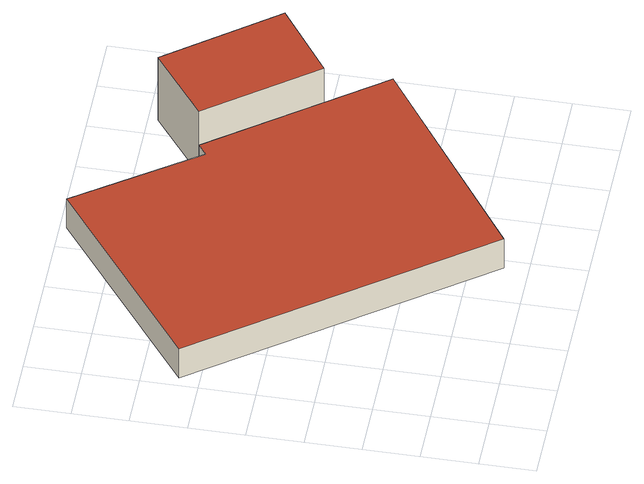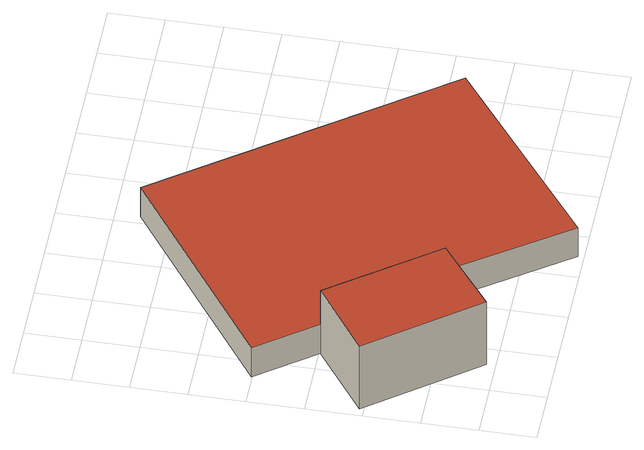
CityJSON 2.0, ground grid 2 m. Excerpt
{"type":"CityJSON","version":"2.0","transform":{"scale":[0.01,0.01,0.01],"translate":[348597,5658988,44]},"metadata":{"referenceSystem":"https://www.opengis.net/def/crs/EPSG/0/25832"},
"CityObjects":{
"building1":{"type":"Building","attributes":{"Gemeindeschluessel":"05315000","Geometrietyp2DReferenz":"3000","function":"31001_2512"},"address":[{"country":"Germany","locality":"Köln","thoroughfareNumber":"3006","thoroughfareName":"Hackenbroicher Str."}],"children":["building1-1","building1-2"]},
"building1-1":{"type":"BuildingPart","attributes":{"roofType":"1000","measuredHeight":1.34},"parents":["building1"],"geometry":[{"type":"Solid","lod":"2","boundaries":[[[[0,1,2,3]],[[4,5,1,0]],[[6,7,5,4]],[[8,9,7,6]],[[10,11,12,13]],[[3,2,11,10]],[[13,8,6,4,0,3,10]],[[1,5,7,9,12,11,2]],[[8,13,12,9]]]],"semantics":{"surfaces":[{"type":"WallSurface"},{"type":"RoofSurface"},{"type":"GroundSurface"},{"type":"ClosureSurface"}],"values":[[0,0,0,0,0,0,1,2,3]]}}]},
"building1-2":{"type":"BuildingPart","attributes":{"roofType":"1000","measuredHeight":2.92},"parents":["building1"],"geometry":[{"type":"MultiSurface","lod":"2","boundaries":[[[14,15,9,16]],[[17,18,15,14]],[[19,12,18,17]],[[17,14,16,19]],[[15,18,12,9]],[[19,16,8,13]],[[9,12,13,8]]],"semantics":{"surfaces":[{"type":"WallSurface"},{"type":"RoofSurface"},{"type":"GroundSurface"},{"type":"ClosureSurface"}],"values":[0,0,0,1,2,0,3]}}]}
},
"vertices":[
[40,1073,135],[40,1073,1],[766,88,1],[766,88,135],[699,1579,135],[699,1579,1],[999,1154,135],[999,1154,1],[1039,1184,135],[1039,1184,1],[1476,596,135],[1476,596,1],[1321,805,1],[1321,805,135],
[1276,1367,292],[1276,1367,1],[1039,1184,292],[1567,984,292],[1567,984,1],[1321,805,292]
]}
